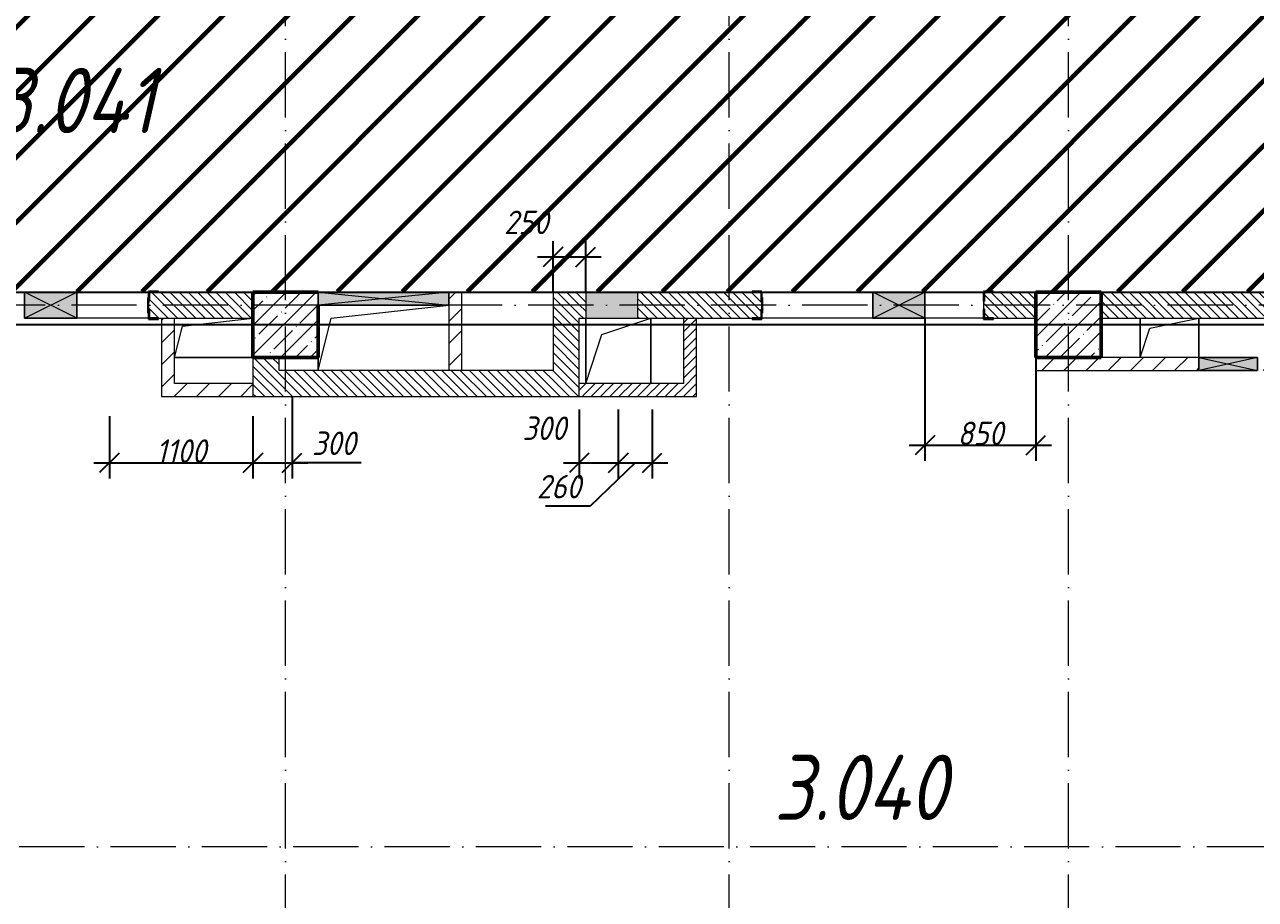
# Model space of a CAD drawing. Header units: millimetres. Extents: x -606178 to 312196, y -19338 to 632709.
# Drawn here: x -122665 to -113232, y 453223 to 459925 of the extents above; entities that cross this region are included whole.
import ezdxf

# ---------------------------------------------------------------- set-up
doc = ezdxf.new("R2010")
doc.units = ezdxf.units.MM
doc.linetypes.add('50_200_ШТРИХ_1Т_ш5_п1_п1_', pattern=[700, 500, -100, 0, -100])
for name, color, linetype, lineweight in [('6.4.1) Окр пт с инж. ПТ2.16', 3, 'Continuous', 60), ('A-____-____-DIMS', 7, 'Continuous', 9), ('A-DETL-GENF-OTLN', 7, 'Continuous', 9), ('A-FLOR-____-OTLN', 7, 'Continuous', 9), ('A-GENM-____-MCUT', 7, 'Continuous', 25), ('A-GENM-____-OTLN', 7, 'Continuous', 9), ('A-GENM-____-OTLN-1', 7, 'Continuous', 25), ('A-GLAZ-____-OTLN', 7, 'Continuous', 9), ('A-WALL-____-MCUT-3', 7, 'Continuous', 9), ('A-WALL-____-PATT-1', 7, 'Continuous', 9), ('A-WALL-FNSH-MCUT-1', 7, 'Continuous', 9), ('I-WALL-____-OTLN', 7, 'Continuous', 9), ('S-COLS-____-MCUT', 7, 'Continuous', 50), ('S-COLS-____-OTLN', 7, 'Continuous', 9), ('S-GRID-____-OTLN-1', 7, '50_200_ШТРИХ_1Т_ш5_п1_п1_', 9), ('Марки помещений', 7, 'Continuous', 9)]:
    doc.layers.add(name, color=color, linetype=linetype, lineweight=lineweight)
doc.styles.add('ISOCPEUR_I_10', font='isocpeui.ttf', dxfattribs={"width": 0.9, "height": 180})
doc.styles.add('ISOCPEUR_I_2', font='isocpeui.ttf', dxfattribs={"width": 0.85, "height": 2.3})
doc.dimstyles.new('ISO-1_8_0_9К_СРЕДНИЙ_Кладочные_3', dxfattribs={"dimscale": 304.8, "dimtxt": 179.276612, "dimasz": 0.492126, "dimexe": 0.393701, "dimexo": 0, "dimgap": 0, "dimtad": 1, "dimdec": 3, "dimrnd": 0.001, "dimdsep": 46, "dimtxsty": 'ISOCPEUR_I_10', "dimblk1": 'OBLIQUE', "dimblk2": 'OBLIQUE', "dimsah": 1, "dimcen": 0.09, "dimdle": 0.393701, "dimazin": 0, "dimtfac": 1, "dimtdec": 4, "dimtix": 1, "dimtmove": 0, "dimatfit": 3, "dimfxl": 1, "dimtvp": 1, "dimtolj": 1, "dimtzin": 0, "dimarcsym": 2})
doc.dimstyles.new('ISO-1_8_0_9К_СРЕДНИЙ_Кладочные_4', dxfattribs={"dimscale": 304.8, "dimtxt": 179.276612, "dimasz": 0.492126, "dimexe": 0.393701, "dimexo": 0, "dimgap": 0, "dimtad": 1, "dimdec": 3, "dimrnd": 0.001, "dimdsep": 46, "dimtxsty": 'ISOCPEUR_I_10', "dimblk1": 'OBLIQUE', "dimblk2": 'OBLIQUE', "dimsah": 1, "dimcen": 0.09, "dimdle": 0.393701, "dimazin": 0, "dimtfac": 1, "dimtdec": 4, "dimtix": 1, "dimtmove": 1, "dimatfit": 3, "dimfxl": 1, "dimtvp": 1, "dimtolj": 1, "dimtzin": 0, "dimarcsym": 2})
pattern_1 = [(135, (-140714.89, 451794.26), (-35.35534, -35.35534), [])]
pattern_2 = [(45, (-140714.89, 451794.26), (-35.35534, 35.35534), [])]
pattern_3 = [(45, (-140714.89, 451794.26), (-84.8528, 84.8528), [])]

# ---------------------------------------------------------------- blocks, each defined once
blk = doc.blocks.new('BSC_Колонна _Прямоугольная - 500х500-V77-АР1_План отверстий 3 этажа в осях 1-64_А-ГГ')
at = {"layer": 'S-COLS-____-OTLN'}
h = blk.add_hatch(dxfattribs=at)
h.set_pattern_fill('FP_114', color=256, style=0, pattern_type=2)
h.set_pattern_definition([(45, (-20050, -5831.04), (-114.0493, 114.0493), []), (45, (-19935.95, -5831.04), (-114.0493, 114.0493), [201.613, -40.323, 3.353, -36.97])])
h.paths.add_polyline_path([(-250, -250), (250, -250), (250, 250), (-250, 250), (-250, 150)], flags=0)
at = {"layer": 'S-COLS-____-MCUT'}
for p, q in [((250, 250), (-250, 250)), ((-250, 250), (-250, -250)), ((250, -250), (250, 150)), ((-250, -250), (250, -250))]:
    blk.add_line(p, q, dxfattribs=at)
blk = doc.blocks.new('BSC_Колонна _Прямоугольная - 500х500-V105-АР1_План отверстий 3 этажа в осях 1-64_А-ГГ')
at = {"layer": 'S-COLS-____-OTLN'}
h = blk.add_hatch(dxfattribs=at)
h.set_pattern_fill('FP_128', color=256, style=0, pattern_type=2)
h.set_pattern_definition([(45, (-26050, -5831.04), (-114.0493, 114.0493), []), (45, (-25935.95, -5831.04), (-114.0493, 114.0493), [201.613, -40.323, 3.353, -36.97])])
h.paths.add_polyline_path([(-250, -250), (250, -250), (250, 250), (-250, 250)], flags=0)
at = {"layer": 'S-COLS-____-MCUT'}
for p, q in [((250, 250), (-250, 250)), ((-250, 250), (-250, -250)), ((250, -250), (250, 250)), ((-250, -250), (250, -250))]:
    blk.add_line(p, q, dxfattribs=at)
blk = doc.blocks.new('Фахверк_СКБ_Уголок - 200_3960-28268576-АР1_План отверстий 3 этажа в осях 1-64_А-ГГ')
at = {"layer": 'A-GENM-____-MCUT'}
for p, q in [((200, 156), (125, 156)), ((125, 156), (125, 81)), ((131, 81), (131, 150)), ((131, 150), (200, 150)), ((200, 150), (200, 156)), ((125, 81), (131, 81)), ((131, 19), (125, 19)), ((125, 19), (125, -56)), ((131, -50), (131, 19)), ((125, -56), (200, -56)), ((200, -50), (131, -50)), ((200, -56), (200, -50))]:
    blk.add_line(p, q, dxfattribs=at)
blk = doc.blocks.new('154_Стойка_СКБ_Уголок - СМ-2480_200-28346303-АР1_План отверстий 3 этажа в осях 1-64_А-ГГ')
at = {"layer": 'A-GENM-____-MCUT'}
for p, q in [((125, 156), (125, 81)), ((200, 156), (125, 156)), ((131, 81), (131, 150)), ((131, 150), (200, 150)), ((200, 150), (200, 156)), ((125, 81), (131, 81)), ((131, 19), (125, 19)), ((125, 19), (125, -56)), ((131, -50), (131, 19)), ((125, -56), (200, -56)), ((200, -50), (131, -50)), ((200, -56), (200, -50))]:
    blk.add_line(p, q, dxfattribs=at)
blk = doc.blocks.new('Стойка_Влож_Полоса боковая - Полоса-28213942-АР1_План отверстий 3 этажа в осях 1-64_А-ГГ')
at = {"layer": 'A-GENM-____-OTLN'}
for p, q in [((-5, 60), (0, 60)), ((-5, -60), (-5, 60)), ((0, 31), (0, -31)), ((0, -60), (-5, -60))]:
    blk.add_line(p, q, dxfattribs=at)
blk = doc.blocks.new('AR_Отверстие Ниша - Лючок-32404482-АР1_План отверстий 3 этажа в осях 1-64_А-ГГ')
at = {"layer": 'A-GLAZ-____-OTLN'}
blk.add_hatch(color=256, dxfattribs=at).paths.add_polyline_path([(-200, 100), (-200, -100), (200, -100), (200, 100)], flags=0)
for p, q in [((200, 100), (-200, 100)), ((-200, 100), (-200, -100)), ((200, -100), (200, 100)), ((-200, -100), (200, -100))]:
    blk.add_line(p, q, dxfattribs=at)
blk = doc.blocks.new('AR_Отверстие прямоугольное _в плите_ - AR_Отверстие прямоугольное _в плите_-30459293-АР1_План отверстий 3 этажа в осях 1-64_А-ГГ')
at = {"layer": 'A-GENM-____-OTLN'}
for p, q in [((-250, 250), (-250, -250)), ((-125, 125), (250, 250)), ((250, -250), (250, 250)), ((-250, -250), (-125, 125))]:
    blk.add_line(p, q, dxfattribs=at)
blk = doc.blocks.new('AR_Отверстие прямоугольное _в плите_ - AR_Отверстие прямоугольное _в плите_-30552555-АР1_План отверстий 3 этажа в осях 1-64_А-ГГ')
at = {"layer": 'A-GENM-____-OTLN'}
for p, q in [((-240, 90), (300, 150)), ((-300, -150), (-240, 90)), ((-300, -150), (300, -150))]:
    blk.add_line(p, q, dxfattribs=at)
blk = doc.blocks.new('AR_Отверстие прямоугольное _в плите_ - AR_Отверстие прямоугольное _в плите_-30552670-АР1_План отверстий 3 этажа в осях 1-64_А-ГГ')
at = {"layer": 'A-GENM-____-OTLN'}
for p, q in [((-225, 150), (-225, -150)), ((-150, 75), (225, 150)), ((225, -150), (225, 150)), ((-225, -150), (-150, 75))]:
    blk.add_line(p, q, dxfattribs=at)
blk = doc.blocks.new('AR_Отверстие прямоугольное _в плите_ - AR_Отверстие прямоугольное _в плите_-30552705-АР1_План отверстий 3 этажа в осях 1-64_А-ГГ')
at = {"layer": 'A-GENM-____-OTLN'}
for p, q in [((-400, 150), (500, 250)), ((-500, -250), (-400, 150)), ((-500, -150), (-500, -250))]:
    blk.add_line(p, q, dxfattribs=at)
blk = doc.blocks.new('AR_Отверстие прямоугольное _в стене__БезПР - AR_Отверстие прямоугольное _в стене__БезПР-36429236-АР1_План отверстий 3 этажа в осях 1-64_А-ГГ')
at = {"layer": 'A-GLAZ-____-OTLN'}
blk.add_hatch(color=256, dxfattribs=at).paths.add_polyline_path([(500, -50), (500, 50), (-500, 50), (-500, -50), (395.9, -50)], flags=0)
at = {"layer": 'A-DETL-GENF-OTLN'}
for p, q in [((-500, -50), (-500, 50)), ((-500, 50), (500, 50)), ((500, 50), (-500, -50)), ((-500, 50), (500, -50)), ((500, 50), (-500, 50)), ((-500, 50), (-500, -50)), ((500, 50), (500, -50)), ((500, -50), (500, 50)), ((500, -50), (-500, -50)), ((-500, -50), (500, -50))]:
    blk.add_line(p, q, dxfattribs=at)
at = {"layer": 'A-GLAZ-____-OTLN'}
blk.add_line((500, 50), (-500, 50), dxfattribs=at)
blk = doc.blocks.new('AR_Отверстие прямоугольное _в стене_ - AR_Отверстие прямоугольное _в стене__ОВ-36982548-АР1_План отверстий 3 этажа в осях 1-64_А-ГГ')
at = {"layer": 'A-GLAZ-____-OTLN'}
blk.add_hatch(color=256, dxfattribs=at).paths.add_polyline_path([(225, -50), (225, 50), (-225, 50), (-225, -50)], flags=0)
at = {"layer": 'A-DETL-GENF-OTLN'}
for p, q in [((-225, -50), (-225, 50)), ((-225, 50), (225, 50)), ((225, 50), (-225, -50)), ((-225, 50), (225, -50)), ((225, 50), (-225, 50)), ((-225, 50), (-225, -50)), ((225, 50), (225, -50)), ((225, -50), (225, 50)), ((225, -50), (-225, -50)), ((-225, -50), (225, -50))]:
    blk.add_line(p, q, dxfattribs=at)
blk = doc.blocks.new('AR_Отверстие прямоугольное _в стене__БезПР - AR_Отверстие прямоугольное _в стене__БезПР-36428632-АР1_План отверстий 3 этажа в осях 1-64_А-ГГ')
at = {"layer": 'A-GLAZ-____-OTLN'}
blk.add_hatch(color=256, dxfattribs=at).paths.add_polyline_path([(-200, -100), (200, -100), (200, 100), (-200, 100)], flags=0)
at = {"layer": 'A-DETL-GENF-OTLN'}
for p, q in [((-200, -100), (-200, 100)), ((-200, 100), (200, 100)), ((200, 100), (-200, -100)), ((-200, 100), (200, -100)), ((200, 100), (-200, 100)), ((-200, 100), (-200, -100)), ((200, 100), (200, -100)), ((200, -100), (200, 100)), ((200, -100), (-200, -100)), ((-200, -100), (200, -100))]:
    blk.add_line(p, q, dxfattribs=at)
at = {"layer": 'A-GLAZ-____-OTLN'}
blk.add_line((200, 100), (-200, 100), dxfattribs=at)
blk = doc.blocks.new('AR_Отверстие прямоугольное _в стене__БезПР - AR_Отверстие прямоугольное _в стене__БезПР-36899427-АР1_План отверстий 3 этажа в осях 1-64_А-ГГ')
at = {"layer": 'A-GLAZ-____-OTLN'}
blk.add_hatch(color=256, dxfattribs=at).paths.add_polyline_path([(200, -100), (200, 100), (-200, 100), (-200, -100)], flags=0)
at = {"layer": 'A-DETL-GENF-OTLN'}
for p, q in [((-200, -100), (-200, 100)), ((-200, 100), (200, 100)), ((200, 100), (-200, -100)), ((-200, 100), (200, -100)), ((200, 100), (-200, 100)), ((-200, 100), (-200, -100)), ((200, 100), (200, -100)), ((200, -100), (200, 100)), ((200, -100), (-200, -100)), ((-200, -100), (200, -100))]:
    blk.add_line(p, q, dxfattribs=at)
at = {"layer": 'A-GLAZ-____-OTLN'}
blk.add_line((200, 100), (-200, 100), dxfattribs=at)
blk = doc.blocks.new('_Oblique')
at = {"color": 0, "linetype": 'ByBlock', "lineweight": -2}
blk.add_line((-0.5, -0.5), (0.5, 0.5), dxfattribs=at)
blk = doc.blocks.new('*D5021')
at = {"layer": 'A-____-____-DIMS', "color": 0, "lineweight": -2, "transparency": 16777216}
for p, q in [((-118614.9, 457875.3), (-118614.9, 458264.7)), ((-118364.9, 457878.3), (-118364.9, 458264.7)), ((-118734.9, 458144.7), (-118244.9, 458144.7))]:
    blk.add_line(p, q, dxfattribs=at)
at = {"layer": 'Defpoints', "color": 0, "transparency": 16777216}
for p in [(-118364.9, 458144.7), (-118614.9, 457875.3), (-118364.9, 457878.3)]:
    blk.add_point(p, dxfattribs=at)
at = {"layer": 'A-____-____-DIMS', "color": 0, "lineweight": -2, "transparency": 16777216, "xscale": 150, "yscale": 150, "zscale": 150, "rotation": 180}
blk.add_blockref('_Oblique', (-118614.9, 458144.7), dxfattribs=at)
at = {"layer": 'A-____-____-DIMS', "color": 0, "lineweight": -2, "transparency": 16777216, "xscale": 150, "yscale": 150, "zscale": 150}
blk.add_blockref('_Oblique', (-118364.9, 458144.7), dxfattribs=at)
at = {"layer": 'A-____-____-DIMS', "color": 0, "transparency": 16777216, "insert": (-118990.9, 458499.9), "char_height": 180, "width": 409.578, "attachment_point": 1, "line_spacing_factor": 1.149209, "style": 'ISOCPEUR_I_10'}
blk.add_mtext('\\A1;250', dxfattribs=at)
blk = doc.blocks.new('*D5158')
at = {"layer": 'A-____-____-DIMS', "color": 0, "lineweight": -2, "transparency": 16777216}
for p, q in [((-115764.9, 457675.3), (-115764.9, 456583.1)), ((-114914.9, 457375.3), (-114914.9, 456583.1)), ((-115884.9, 456703.1), (-114794.9, 456703.1))]:
    blk.add_line(p, q, dxfattribs=at)
at = {"layer": 'Defpoints', "color": 0, "transparency": 16777216}
for p in [(-115764.9, 457675.3), (-114914.9, 457375.3), (-114914.9, 456703.1)]:
    blk.add_point(p, dxfattribs=at)
at = {"layer": 'A-____-____-DIMS', "color": 0, "lineweight": -2, "transparency": 16777216, "xscale": 150, "yscale": 150, "zscale": 150, "rotation": 180}
blk.add_blockref('_Oblique', (-115764.9, 456703.1), dxfattribs=at)
at = {"layer": 'A-____-____-DIMS', "color": 0, "lineweight": -2, "transparency": 16777216, "xscale": 150, "yscale": 150, "zscale": 150}
blk.add_blockref('_Oblique', (-114914.9, 456703.1), dxfattribs=at)
at = {"layer": 'A-____-____-DIMS', "color": 0, "transparency": 16777216, "insert": (-115339.9, 456793.1), "char_height": 180, "width": 409.578, "attachment_point": 5, "style": 'ISOCPEUR_I_10'}
blk.add_mtext('\\A1;850', dxfattribs=at)
blk = doc.blocks.new('*D5159')
at = {"layer": 'A-____-____-DIMS', "color": 0, "lineweight": -2, "transparency": 16777216}
for p, q in [((-118414.9, 456975.3), (-118414.9, 456447.4)), ((-118114.9, 456975.3), (-118114.9, 456447.4)), ((-118534.9, 456567.4), (-117994.9, 456567.4))]:
    blk.add_line(p, q, dxfattribs=at)
at = {"layer": 'Defpoints', "color": 0, "transparency": 16777216}
for p in [(-118414.9, 456975.3), (-118114.9, 456975.3), (-118114.9, 456567.4)]:
    blk.add_point(p, dxfattribs=at)
at = {"layer": 'A-____-____-DIMS', "color": 0, "lineweight": -2, "transparency": 16777216, "xscale": 150, "yscale": 150, "zscale": 150, "rotation": 180}
blk.add_blockref('_Oblique', (-118414.9, 456567.4), dxfattribs=at)
at = {"layer": 'A-____-____-DIMS', "color": 0, "lineweight": -2, "transparency": 16777216, "xscale": 150, "yscale": 150, "zscale": 150}
blk.add_blockref('_Oblique', (-118114.9, 456567.4), dxfattribs=at)
at = {"layer": 'A-____-____-DIMS', "color": 0, "transparency": 16777216, "insert": (-118850.3, 456922.6), "char_height": 180, "width": 409.578, "attachment_point": 1, "line_spacing_factor": 1.149209, "style": 'ISOCPEUR_I_10'}
blk.add_mtext('\\A1;300', dxfattribs=at)
blk = doc.blocks.new('*D5160')
at = {"layer": 'A-____-____-DIMS', "color": 0, "lineweight": -2, "transparency": 16777216}
for p, q in [((-118114.9, 456975.3), (-118114.9, 456447.4)), ((-117854.9, 456975.3), (-117854.9, 456447.4)), ((-117984.9, 456567.4), (-118329.8, 456235.1)), ((-118234.9, 456567.4), (-117734.9, 456567.4)), ((-118329.8, 456235.1), (-118673.9, 456235.1))]:
    blk.add_line(p, q, dxfattribs=at)
at = {"layer": 'Defpoints', "color": 0, "transparency": 16777216}
for p in [(-118114.9, 456975.3), (-117854.9, 456975.3), (-117854.9, 456567.4)]:
    blk.add_point(p, dxfattribs=at)
at = {"layer": 'A-____-____-DIMS', "color": 0, "lineweight": -2, "transparency": 16777216, "xscale": 150, "yscale": 150, "zscale": 150, "rotation": 180}
blk.add_blockref('_Oblique', (-118114.9, 456567.4), dxfattribs=at)
at = {"layer": 'A-____-____-DIMS', "color": 0, "lineweight": -2, "transparency": 16777216, "xscale": 150, "yscale": 150, "zscale": 150}
blk.add_blockref('_Oblique', (-117854.9, 456567.4), dxfattribs=at)
at = {"layer": 'A-____-____-DIMS', "color": 0, "transparency": 16777216, "insert": (-118739.3, 456475.1), "char_height": 180, "width": 409.578, "attachment_point": 1, "line_spacing_factor": 1.149209, "style": 'ISOCPEUR_I_10'}
blk.add_mtext('\\A1;260', dxfattribs=at)
blk = doc.blocks.new('*D5161')
at = {"layer": 'A-____-____-DIMS', "color": 0, "lineweight": -2, "transparency": 16777216}
for p, q in [((-122014.9, 456925.3), (-122014.9, 456447.4)), ((-120914.9, 456925.3), (-120914.9, 456447.4)), ((-122134.9, 456567.4), (-120794.9, 456567.4))]:
    blk.add_line(p, q, dxfattribs=at)
at = {"layer": 'Defpoints', "color": 0, "transparency": 16777216}
for p in [(-122014.9, 456925.3), (-120914.9, 456925.3), (-120914.9, 456567.4)]:
    blk.add_point(p, dxfattribs=at)
at = {"layer": 'A-____-____-DIMS', "color": 0, "lineweight": -2, "transparency": 16777216, "xscale": 150, "yscale": 150, "zscale": 150, "rotation": 180}
blk.add_blockref('_Oblique', (-122014.9, 456567.4), dxfattribs=at)
at = {"layer": 'A-____-____-DIMS', "color": 0, "lineweight": -2, "transparency": 16777216, "xscale": 150, "yscale": 150, "zscale": 150}
blk.add_blockref('_Oblique', (-120914.9, 456567.4), dxfattribs=at)
at = {"layer": 'A-____-____-DIMS', "color": 0, "transparency": 16777216, "insert": (-121464.9, 456657.4), "char_height": 180, "width": 463.361, "attachment_point": 5, "style": 'ISOCPEUR_I_10'}
blk.add_mtext('\\A1;1100', dxfattribs=at)
blk = doc.blocks.new('*D5162')
at = {"layer": 'A-____-____-DIMS', "color": 0, "lineweight": -2, "transparency": 16777216}
for p, q in [((-120614.9, 457075.3), (-120614.9, 456447.4)), ((-120914.9, 456925.3), (-120914.9, 456447.4)), ((-121034.9, 456567.4), (-120494.9, 456567.4)), ((-120085.3, 456567.4), (-120614.9, 456567.4))]:
    blk.add_line(p, q, dxfattribs=at)
at = {"layer": 'Defpoints', "color": 0, "transparency": 16777216}
for p in [(-120614.9, 457075.3), (-120914.9, 456925.3), (-120614.9, 456567.4)]:
    blk.add_point(p, dxfattribs=at)
at = {"layer": 'A-____-____-DIMS', "color": 0, "lineweight": -2, "transparency": 16777216, "xscale": 150, "yscale": 150, "zscale": 150, "rotation": 180}
blk.add_blockref('_Oblique', (-120914.9, 456567.4), dxfattribs=at)
at = {"layer": 'A-____-____-DIMS', "color": 0, "lineweight": -2, "transparency": 16777216, "xscale": 150, "yscale": 150, "zscale": 150}
blk.add_blockref('_Oblique', (-120614.9, 456567.4), dxfattribs=at)
at = {"layer": 'A-____-____-DIMS', "color": 0, "transparency": 16777216, "insert": (-120462.2, 456807.4), "char_height": 180, "width": 409.578, "attachment_point": 1, "line_spacing_factor": 1.149209, "style": 'ISOCPEUR_I_10'}
blk.add_mtext('\\A1;300', dxfattribs=at)

msp = doc.modelspace()

# ---------------------------------------------------------------- hatches: boundary and pattern name
at = {"layer": '6.4.1) Окр пт с инж. ПТ2.16'}
h = msp.add_hatch(dxfattribs=at)
h.set_pattern_fill('ANSI31', color=256, scale=111)
h.paths.add_polyline_path([(-102414.891, 460775.3011), (-102914.891, 460775.3011), (-102914.891, 461025.3011), (-104714.891, 461025.3011), (-104714.891, 461019.3011), (-104789.891, 461019.3011), (-105214.891, 461023.3811), (-105214.891, 460925.3011), (-105414.891, 460925.3011), (-105414.891, 460775.3011), (-105914.891, 460775.3011), (-105914.891, 461025.3011), (-107714.891, 461025.3011), (-107714.891, 461019.3011), (-107789.891, 461019.3011), (-108839.891, 461025.3011), (-108839.891, 461019.3011), (-108914.891, 461019.3011), (-110714.891, 461025.3011), (-110714.891, 461019.3011), (-110789.891, 461019.3011), (-111414.891, 461025.3011), (-111414.891, 460775.3011), (-111914.891, 460775.3011), (-111914.891, 461025.3011), (-113714.891, 461025.3011), (-113714.891, 461019.3011), (-113789.891, 461019.3011), (-114214.891, 461023.3811), (-114214.891, 460925.3011), (-114414.891, 460925.3011), (-114414.891, 460775.3011), (-114914.891, 460775.3011), (-114914.891, 461025.3011), (-121964.891, 461025.3011), (-123114.891, 461025.3011), (-123114.891, 461275.3011), (-125679.3407, 461275.3011, -0.683488624), (-125772.5126, 461275.3011), (-131114.891, 461275.3011), (-131114.891, 461025.3011), (-135114.891, 461025.3011), (-142664.891, 461025.3011), (-142664.891, 460775.3011), (-142914.891, 460775.3011), (-142914.891, 460450.3011), (-142908.891, 460450.3011), (-142908.891, 460375.3011), (-142914.891, 458575.3011), (-142908.891, 458575.3011), (-142908.891, 458500.3011), (-142911.691, 458325.3011), (-142814.891, 458325.3011), (-142814.891, 458125.3011), (-142664.891, 458125.3011), (-142664.891, 457875.3011), (-134889.891, 457875.3011), (-134889.891, 457881.3011), (-134814.891, 457881.3011), (-133664.891, 457881.2181), (-133664.891, 457881.3011), (-133589.891, 457881.3011), (-132139.891, 457881.1949), (-132139.891, 457881.3011), (-132064.891, 457881.3011), (-130914.891, 457881.2153), (-130914.891, 457881.3011), (-130839.891, 457881.3011), (-129789.891, 457881.2215), (-129789.891, 457881.3011), (-129714.891, 457881.3011), (-128714.891, 457881.2242), (-128714.891, 457881.3011), (-128639.891, 457881.3011), (-128039.891, 457881.2543), (-128039.891, 457881.3011), (-127964.891, 457881.3011), (-126814.891, 457881.2106), (-126814.891, 457881.3011), (-126739.891, 457881.3011), (-121714.891, 457880.8993), (-121714.891, 457881.3011), (-121639.891, 457881.3011), (-117089.891, 457880.9107), (-117089.891, 457881.3011), (-117014.891, 457881.3011), (-115314.891, 457881.1449), (-115314.891, 457881.3011), (-115239.891, 457881.3011), (-111389.891, 457880.9375), (-111389.891, 457881.3011), (-111236.891, 457881.3011), (-111224.891, 457875.3011), (-110824.891, 457875.3011), (-110614.891, 457875.3011), (-110614.891, 457881.3011), (-110539.891, 457881.3011), (-110389.891, 457881.2858), (-110389.891, 457881.3011), (-110314.891, 457881.3011), (-109614.891, 457881.2295), (-109614.891, 457881.3011), (-109539.891, 457881.3011), (-107739.891, 457881.1144), (-107739.891, 457881.3011), (-107664.891, 457881.3011), (-106514.891, 457881.1778), (-106514.891, 457881.3011), (-106439.891, 457881.3011), (-102414.891, 457880.8598)])
h.paths.add_polyline_path([(-68864.891, 460775.3011), (-69364.891, 460775.3011), (-69364.891, 461025.3011), (-71864.891, 461025.3011), (-71864.891, 460775.3011), (-72364.891, 460775.3011), (-72364.891, 460925.3011), (-72564.891, 460925.3011), (-72539.891, 461000.3011), (-72364.891, 461025.3011), (-72364.891, 461275.3011), (-72708.891, 461275.3011), (-72708.891, 461206.3011), (-72714.891, 461094.3011), (-72714.891, 461275.3011), (-77864.891, 461275.3011), (-77864.891, 460996.7297), (-77664.891, 461025.3011), (-77664.891, 460925.3011), (-77864.891, 460925.3011), (-77864.891, 460775.3011), (-78364.891, 460775.3011), (-78364.891, 460925.3011), (-78564.891, 460925.3011), (-78564.891, 461025.3011), (-80514.891, 461025.3011), (-80514.891, 461019.3011), (-80589.891, 461019.3011), (-80864.891, 461025.3011), (-80864.891, 460775.3011), (-81364.891, 460775.3011), (-81364.891, 461025.3011), (-81639.891, 461025.3011), (-81639.891, 461019.3011), (-81714.891, 461019.3011), (-81714.891, 461025.3011), (-83514.891, 461025.3011), (-83514.891, 461019.3011), (-83589.891, 461019.3011), (-84639.891, 461025.3011), (-84639.891, 461019.3011), (-84714.891, 461019.3011), (-86514.891, 461025.3011), (-86514.891, 461019.3011), (-86664.891, 461019.3011), (-86664.891, 460925.3011), (-86864.891, 460925.3011), (-86864.891, 460775.3011), (-87364.891, 460775.3011), (-87364.891, 460925.3011), (-87564.891, 460925.3011), (-87539.891, 461000.3011), (-87364.891, 461025.3011), (-87364.891, 461275.3011), (-87708.891, 461275.3011), (-87708.891, 461206.3011), (-87714.891, 461094.3011), (-87714.891, 461275.3011), (-89514.891, 461275.3011), (-89514.891, 461206.3011), (-89514.891, 461094.3011), (-89514.891, 461019.3011), (-89589.891, 461019.3011), (-89864.891, 461025.3011), (-89864.891, 460775.3011), (-90364.891, 460775.3011), (-90364.891, 460925.3011), (-90564.891, 460925.3011), (-90539.891, 461000.3011), (-90364.891, 461025.3011), (-90364.891, 461275.3011), (-90708.891, 461275.3011), (-90708.891, 461206.3011), (-90714.891, 461094.3011), (-90714.891, 461275.3011), (-92514.891, 461275.3011), (-92514.891, 461206.3011), (-92514.891, 461094.3011), (-92514.891, 461019.3011), (-92589.891, 461019.3011), (-93639.891, 461025.3011), (-93639.891, 461019.3011), (-93714.891, 461019.3011), (-93714.891, 461025.3011), (-95514.891, 461025.3011), (-95514.891, 461019.3011), (-95664.891, 461019.3011), (-95664.891, 460925.3011), (-95864.891, 460925.3011), (-95864.891, 460775.3011), (-96364.891, 460775.3011), (-96364.891, 460925.3011), (-96564.891, 460925.3011), (-96539.891, 461000.3011), (-96364.891, 461025.3011), (-96364.891, 461275.3011), (-96708.891, 461275.3011), (-96708.891, 461206.3011), (-96714.891, 461094.3011), (-96714.891, 461275.3011), (-98514.891, 461275.3011), (-98514.891, 461206.3011), (-98514.891, 461094.3011), (-98514.891, 461019.3011), (-98589.891, 461019.3011), (-98864.891, 461025.3011), (-98864.891, 460775.3011), (-99364.891, 460775.3011), (-99364.891, 460925.3011), (-99564.891, 460925.3011), (-99539.891, 461000.3011), (-99364.891, 461025.3011), (-99364.891, 461275.3011), (-99708.891, 461275.3011), (-99708.891, 461206.3011), (-99714.891, 461094.3011), (-99714.891, 461275.3011), (-101514.891, 461275.3011), (-101514.891, 461206.3011), (-101514.891, 461094.3011), (-101514.891, 461019.3011), (-101589.891, 461019.3011), (-101864.891, 461025.3011), (-101864.891, 460775.3011), (-102364.891, 460775.3011), (-102364.891, 457875.3011), (-98339.891, 457875.3011), (-98339.891, 457881.3011), (-98264.891, 457881.3011), (-96564.891, 457881.082), (-96564.891, 457881.3011), (-96489.891, 457881.3011), (-95164.891, 457881.1236), (-95164.891, 457881.3011), (-95089.891, 457881.3011), (-94989.891, 457881.2873), (-94989.891, 457881.3011), (-94914.891, 457881.3011), (-93114.891, 457881.0511), (-93114.891, 457881.3011), (-93039.891, 457881.3011), (-86539.891, 457880.3574), (-86539.891, 457881.3011), (-86464.891, 457881.3011), (-84764.891, 457881.0076), (-84764.891, 457881.3011), (-84689.891, 457881.3011), (-84039.891, 457881.1829), (-84039.891, 457881.3011), (-83964.891, 457881.3011), (-83064.891, 457881.1337), (-83064.891, 457881.3011), (-82989.891, 457881.3011), (-77539.891, 457880.2556), (-77539.891, 457881.3011), (-77464.891, 457881.3011), (-75764.891, 457880.905), (-75764.891, 457881.3011), (-75689.891, 457881.3011), (-71739.891, 457880.3126), (-71739.891, 457881.3011), (-71664.891, 457881.3011), (-70764.891, 457881.0305), (-70764.891, 457881.3011), (-70689.891, 457881.3011), (-68864.891, 457880.7241)])
h.paths.add_polyline_path([(-99708.891, 461025.3011), (-99639.891, 461025.3011), (-99639.891, 461019.3011), (-99708.891, 461019.3011)], flags=16)
h.paths.add_polyline_path([(-96708.891, 461025.3011), (-96639.891, 461025.3011), (-96639.891, 461019.3011), (-96708.891, 461019.3011)], flags=16)
h.paths.add_polyline_path([(-90708.891, 461025.3011), (-90639.891, 461025.3011), (-90639.891, 461019.3011), (-90708.891, 461019.3011)], flags=16)
h.paths.add_polyline_path([(-87708.891, 461025.3011), (-87639.891, 461025.3011), (-87639.891, 461019.3011), (-87708.891, 461019.3011)], flags=16)
h.paths.add_polyline_path([(-72708.891, 461025.3011), (-72639.891, 461025.3011), (-72639.891, 461019.3011), (-72708.891, 461019.3011)], flags=16)
h.paths.add_polyline_path([(-51664.891, 460775.3011), (-53919.891, 460775.3011), (-53919.891, 460769.3011), (-53994.891, 460769.3011), (-53994.891, 460775.3011), (-55144.891, 460775.3011), (-55144.891, 460769.3011), (-55219.891, 460769.3011), (-60489.891, 460775.3011), (-60489.891, 460769.3011), (-60564.891, 460769.3011), (-61714.891, 460775.3011), (-61714.891, 460769.3011), (-61789.891, 460769.3011), (-62714.891, 460775.3011), (-63214.891, 460775.3011), (-64289.891, 460775.3011), (-64289.891, 460769.3011), (-64364.891, 460769.3011), (-64364.891, 460775.3011), (-65514.891, 460775.3011), (-65514.891, 460769.3011), (-65589.891, 460769.3011), (-65714.891, 460775.3011), (-66214.891, 460775.3011), (-66214.891, 461025.3011), (-68314.891, 461025.3011), (-68314.891, 460775.3011), (-68814.891, 460775.3011), (-68814.891, 457875.3011), (-68314.891, 457875.3011), (-67989.891, 457875.3011), (-67989.891, 457881.3011), (-67914.891, 457881.3011), (-66214.891, 457880.6715), (-66214.891, 457881.3011), (-66139.891, 457881.3011), (-62489.891, 457879.7829), (-62489.891, 457881.3011), (-62414.891, 457881.3011), (-61714.891, 457880.9086), (-61714.891, 457881.3011), (-61639.891, 457881.3011), (-61489.891, 457881.2104), (-61489.891, 457881.3011), (-61414.891, 457881.3011), (-60714.891, 457880.8681), (-60714.891, 457881.3011), (-60639.891, 457881.3011), (-60489.891, 457881.2003), (-60489.891, 457881.3011), (-60414.891, 457881.3011), (-51714.891, 457875.3011), (-51664.891, 457875.3011), (-51664.891, 458575.3011)])
at = {"layer": 'A-WALL-____-PATT-1'}
h = msp.add_hatch(dxfattribs=at)
h.set_pattern_fill('FP_6', color=256, style=0, pattern_type=2)
h.set_pattern_definition(pattern_1)
h.paths.add_polyline_path([(-120914.891, 457675.3011), (-120914.891, 457875.3011), (-121708.891, 457875.3011), (-121708.891, 457806.3011), (-121714.891, 457806.3011), (-121714.891, 457744.3011), (-121708.891, 457744.3011), (-121708.891, 457675.3011), (-121286.4607, 457675.3011)], flags=0)
h = msp.add_hatch(dxfattribs=at)
h.set_pattern_fill('FP_4', color=256, style=0, pattern_type=2)
h.set_pattern_definition(pattern_3)
h.paths.add_polyline_path([(-119414.891, 457775.3011), (-119314.891, 457775.3011), (-119314.891, 457875.3011), (-119414.891, 457875.3011)], flags=0)
h = msp.add_hatch(dxfattribs=at)
h.set_pattern_fill('FP_6', color=256, style=0, pattern_type=2)
h.set_pattern_definition(pattern_1)
h.paths.add_polyline_path([(-118414.891, 457075.3011), (-118414.891, 457875.3011), (-118614.891, 457875.3011), (-118614.891, 457075.3011)], flags=0)
h = msp.add_hatch(dxfattribs=at)
h.set_pattern_fill('FP_6', color=256, style=0, pattern_type=2)
h.set_pattern_definition(pattern_1)
h.paths.add_polyline_path([(-115308.891, 457675.3011), (-114914.891, 457675.3011), (-114914.891, 457875.3011), (-115308.891, 457875.3011), (-115308.891, 457806.3011), (-115314.891, 457806.3011), (-115314.891, 457744.3011), (-115308.891, 457744.3011), (-115308.891, 457678.3011)], flags=0)
h.paths.add_polyline_path([(-117964.891, 457675.3011), (-117020.891, 457675.3011), (-117020.891, 457744.3011), (-117014.891, 457744.3011), (-117014.891, 457806.3011), (-117020.891, 457806.3011), (-117020.891, 457875.3011), (-117964.891, 457875.3011), (-117964.891, 457739.5868)], flags=0)
h.paths.add_polyline_path([(-118414.891, 457675.3011), (-118364.891, 457675.3011), (-118364.891, 457875.3011), (-118414.891, 457875.3011)], flags=0)
h = msp.add_hatch(dxfattribs=at)
h.set_pattern_fill('FP_6', color=256, style=0, pattern_type=2)
h.set_pattern_definition(pattern_1)
h.paths.add_polyline_path([(-111914.891, 457675.3011), (-111914.891, 457875.3011), (-114414.891, 457875.3011), (-114414.891, 457675.3011), (-112449.1393, 457675.3011)], flags=0)
h = msp.add_hatch(dxfattribs=at)
h.set_pattern_fill('FP_4', color=256, style=0, pattern_type=2)
h.set_pattern_definition(pattern_3)
h.paths.add_polyline_path([(-119314.891, 457275.3011), (-119314.891, 457775.3011), (-119414.891, 457775.3011), (-119414.891, 457275.3011)], flags=0)
h = msp.add_hatch(dxfattribs=at)
h.set_pattern_fill('FP_4', color=256, style=0, pattern_type=2)
h.set_pattern_definition(pattern_3)
h.paths.add_polyline_path([(-121514.891, 457175.3011), (-121514.891, 457675.3011), (-121614.891, 457675.3011), (-121614.891, 457175.3011)], flags=0)
h = msp.add_hatch(dxfattribs=at)
h.set_pattern_fill('FP_5', color=256, style=0, pattern_type=2)
h.set_pattern_definition(pattern_2)
h.paths.add_polyline_path([(-117514.891, 457075.3011), (-117514.891, 457675.3011), (-117614.891, 457675.3011), (-117614.891, 457075.3011)], flags=0)
h = msp.add_hatch(dxfattribs=at)
h.set_pattern_fill('FP_6', color=256, style=0, pattern_type=2)
h.set_pattern_definition(pattern_1)
h.paths.add_polyline_path([(-120714.891, 457275.3011), (-120714.891, 457375.3011), (-120914.891, 457375.3011), (-120914.891, 457275.3011)], flags=0)
h = msp.add_hatch(dxfattribs=at)
h.set_pattern_fill('FP_4', color=256, style=0, pattern_type=2)
h.set_pattern_definition(pattern_3)
h.paths.add_polyline_path([(-114414.891, 457275.3011), (-113664.891, 457275.3011), (-113664.891, 457375.3011), (-114914.891, 457375.3011), (-114914.891, 457275.3011)], flags=0)
h.paths.add_polyline_path([(-113214.891, 457275.3011), (-112114.891, 457275.3011), (-112114.891, 457375.3011), (-113214.891, 457375.3011)], flags=0)
h = msp.add_hatch(dxfattribs=at)
h.set_pattern_fill('FP_6', color=256, style=0, pattern_type=2)
h.set_pattern_definition(pattern_1)
h.paths.add_polyline_path([(-118614.891, 457075.3011), (-118614.891, 457275.3011), (-120914.891, 457275.3011), (-120914.891, 457075.3011), (-119518.9964, 457075.3011)], flags=0)
h = msp.add_hatch(dxfattribs=at)
h.set_pattern_fill('FP_4', color=256, style=0, pattern_type=2)
h.set_pattern_definition(pattern_3)
h.paths.add_polyline_path([(-120914.891, 457075.3011), (-120914.891, 457175.3011), (-121614.891, 457175.3011), (-121614.891, 457075.3011), (-121286.4607, 457075.3011)], flags=0)
h = msp.add_hatch(dxfattribs=at)
h.set_pattern_fill('FP_5', color=256, style=0, pattern_type=2)
h.set_pattern_definition(pattern_2)
h.paths.add_polyline_path([(-117614.891, 457075.3011), (-117614.891, 457175.3011), (-118414.891, 457175.3011), (-118414.891, 457075.3011), (-117751.5321, 457075.3011)], flags=0)

# ---------------------------------------------------------------- linework, layer by layer
msp.add_lwpolyline([(-51714.891, 457625.3011), (-142664.891, 457625.3011), (-142664.891, 457875.3011), (-51714.891, 457875.3011)], close=True)
at = {"layer": 'A-FLOR-____-OTLN'}
for p, q in [((-118364.891, 457175.3011), (-118364.891, 457675.3011)), ((-117864.891, 457675.3011), (-117864.891, 457175.3011)), ((-114114.891, 457375.3011), (-114114.891, 457675.3011)), ((-113664.891, 457675.3011), (-113664.891, 457375.3011)), ((-120914.891, 457375.3011), (-121514.891, 457375.3011)), ((-120414.891, 457275.3011), (-120414.891, 457375.3011))]:
    msp.add_line(p, q, dxfattribs=at)
at = {"layer": 'A-WALL-____-MCUT-3'}
for p, q in [((-120914.891, 457875.3011), (-121639.891, 457875.3011)), ((-118364.891, 457875.3011), (-118614.891, 457875.3011)), ((-118614.891, 457875.3011), (-118614.891, 457275.3011)), ((-117089.891, 457875.3011), (-117964.891, 457875.3011)), ((-114914.891, 457875.3011), (-115239.891, 457875.3011)), ((-111914.891, 457875.3011), (-114414.891, 457875.3011)), ((-115314.891, 457806.3011), (-115314.891, 457744.3011)), ((-121639.891, 457675.3011), (-120914.891, 457675.3011)), ((-118414.891, 457075.3011), (-118414.891, 457675.3011)), ((-118414.891, 457675.3011), (-118364.891, 457675.3011)), ((-117964.891, 457675.3011), (-117089.891, 457675.3011)), ((-115239.891, 457675.3011), (-114914.891, 457675.3011)), ((-114414.891, 457675.3011), (-111914.891, 457675.3011)), ((-120914.891, 457375.3011), (-120914.891, 457275.3011)), ((-120714.891, 457275.3011), (-120714.891, 457375.3011)), ((-120914.891, 457275.3011), (-120914.891, 457075.3011)), ((-118614.891, 457275.3011), (-120714.891, 457275.3011)), ((-120914.891, 457075.3011), (-118414.891, 457075.3011))]:
    msp.add_line(p, q, dxfattribs=at)
at = {"layer": 'A-WALL-FNSH-MCUT-1'}
for p, q in [((-119314.891, 457875.3011), (-119414.891, 457875.3011)), ((-119314.891, 457275.3011), (-119314.891, 457875.3011)), ((-119414.891, 457775.3011), (-119414.891, 457275.3011)), ((-121614.891, 457675.3011), (-121614.891, 457075.3011)), ((-121514.891, 457175.3011), (-121514.891, 457675.3011)), ((-117614.891, 457675.3011), (-117614.891, 457175.3011)), ((-117514.891, 457075.3011), (-117514.891, 457675.3011)), ((-114914.891, 457375.3011), (-114914.891, 457275.3011)), ((-113664.891, 457375.3011), (-114414.891, 457375.3011)), ((-114914.891, 457275.3011), (-113664.891, 457275.3011)), ((-120914.891, 457175.3011), (-121514.891, 457175.3011)), ((-117614.891, 457175.3011), (-118414.891, 457175.3011)), ((-121614.891, 457075.3011), (-120914.891, 457075.3011)), ((-118414.891, 457075.3011), (-117514.891, 457075.3011))]:
    msp.add_line(p, q, dxfattribs=at)
at = {"layer": 'I-WALL-____-OTLN'}
for p, q in [((-122264.891, 457875.3011), (-121714.891, 457875.3011)), ((-117014.891, 457875.3011), (-116164.891, 457875.3011)), ((-115764.891, 457875.3011), (-115314.891, 457875.3011)), ((-121714.891, 457675.3011), (-122264.891, 457675.3011)), ((-116164.891, 457675.3011), (-117014.891, 457675.3011)), ((-115314.891, 457675.3011), (-115764.891, 457675.3011))]:
    msp.add_line(p, q, dxfattribs=at)
at = {"layer": 'S-GRID-____-OTLN-1'}
for p, q in [((-120664.891, 447311.6528), (-120664.891, 501675.2188)), ((-117264.891, 447311.6528), (-117264.891, 501675.2188)), ((-114664.891, 447311.6528), (-114664.891, 461944.7985)), ((-50396.1037, 457775.3011), (-145383.6612, 457775.3011)), ((-36793.8313, 453625.3011), (-145383.6612, 453625.3011))]:
    msp.add_line(p, q, dxfattribs=at)

# ---------------------------------------------------------------- block references
at = {"layer": 'A-GENM-____-OTLN'}
for name, p in [('Стойка_Влож_Полоса боковая - Полоса-28213942-АР1_План отверстий 3 этажа в осях 1-64_А-ГГ', (-121714.891, 457775.3011)), ('AR_Отверстие прямоугольное _в плите_ - AR_Отверстие прямоугольное _в плите_-30552705-АР1_План отверстий 3 этажа в осях 1-64_А-ГГ', (-119914.891, 457525.3011)), ('AR_Отверстие прямоугольное _в плите_ - AR_Отверстие прямоугольное _в плите_-30552555-АР1_План отверстий 3 этажа в осях 1-64_А-ГГ', (-121214.891, 457525.3011)), ('AR_Отверстие прямоугольное _в плите_ - AR_Отверстие прямоугольное _в плите_-30459293-АР1_План отверстий 3 этажа в осях 1-64_А-ГГ', (-118114.891, 457425.3011)), ('AR_Отверстие прямоугольное _в плите_ - AR_Отверстие прямоугольное _в плите_-30552670-АР1_План отверстий 3 этажа в осях 1-64_А-ГГ', (-113889.891, 457525.3011))]:
    msp.add_blockref(name, p, dxfattribs=at)
at = {"layer": 'A-GENM-____-OTLN', "rotation": 180}
msp.add_blockref('Стойка_Влож_Полоса боковая - Полоса-28213942-АР1_План отверстий 3 этажа в осях 1-64_А-ГГ', (-117014.891, 457775.3011), dxfattribs=at)
at = {"layer": 'A-GENM-____-OTLN-1'}
for name, p in [('154_Стойка_СКБ_Уголок - СМ-2480_200-28346303-АР1_План отверстий 3 этажа в осях 1-64_А-ГГ', (-121839.891, 457725.3011)), ('Фахверк_СКБ_Уголок - 200_3960-28268576-АР1_План отверстий 3 этажа в осях 1-64_А-ГГ', (-115439.891, 457725.3011))]:
    msp.add_blockref(name, p, dxfattribs=at)
at = {"layer": 'A-GENM-____-OTLN-1', "rotation": 180}
msp.add_blockref('154_Стойка_СКБ_Уголок - СМ-2480_200-28346303-АР1_План отверстий 3 этажа в осях 1-64_А-ГГ', (-116889.891, 457825.3011), dxfattribs=at)
at = {"layer": 'A-GLAZ-____-OTLN', "rotation": 180}
for name, p in [('AR_Отверстие прямоугольное _в стене__БезПР - AR_Отверстие прямоугольное _в стене__БезПР-36899427-АР1_План отверстий 3 этажа в осях 1-64_А-ГГ', (-122464.891, 457775.3011)), ('AR_Отверстие Ниша - Лючок-32404482-АР1_План отверстий 3 этажа в осях 1-64_А-ГГ', (-118164.891, 457775.3011)), ('AR_Отверстие прямоугольное _в стене__БезПР - AR_Отверстие прямоугольное _в стене__БезПР-36428632-АР1_План отверстий 3 этажа в осях 1-64_А-ГГ', (-115964.891, 457775.3011))]:
    msp.add_blockref(name, p, dxfattribs=at)
at = {"layer": 'A-GLAZ-____-OTLN'}
for name, p in [('AR_Отверстие прямоугольное _в стене__БезПР - AR_Отверстие прямоугольное _в стене__БезПР-36429236-АР1_План отверстий 3 этажа в осях 1-64_А-ГГ', (-119914.891, 457825.3011)), ('AR_Отверстие прямоугольное _в стене_ - AR_Отверстие прямоугольное _в стене__ОВ-36982548-АР1_План отверстий 3 этажа в осях 1-64_А-ГГ', (-113439.891, 457325.3011))]:
    msp.add_blockref(name, p, dxfattribs=at)
at = {"layer": 'S-COLS-____-OTLN'}
for name, p in [('BSC_Колонна _Прямоугольная - 500х500-V77-АР1_План отверстий 3 этажа в осях 1-64_А-ГГ', (-120664.891, 457625.3011)), ('BSC_Колонна _Прямоугольная - 500х500-V105-АР1_План отверстий 3 этажа в осях 1-64_А-ГГ', (-114664.891, 457625.3011))]:
    msp.add_blockref(name, p, dxfattribs=at)

# ---------------------------------------------------------------- texts
at = {"layer": 'Марки помещений', "char_height": 500, "attachment_point": 1, "style": 'ISOCPEUR_I_2'}
for s, insert, width in [('3.041', (-122912.8557, 459593.3655), 769.62), ('3.040', (-116922.3283, 454330.827), 817.72125)]:
    msp.add_mtext(s, dxfattribs=dict(at, insert=insert, width=width))

# ---------------------------------------------------------------- dimensions: what is measured, and where the dimension line sits
at = {"layer": 'A-____-____-DIMS'}
for base, p1, p2, override, picture, middle in [((-118364.891, 458144.7359), (-118614.891, 457875.3011), (-118364.891, 457878.3491), {"dimpost": '<>', "dimfxl": 250.01858}, '*D5021', (-118786.1215, 458259.898)), ((-120614.891, 456567.4357), (-120914.891, 456925.3011), (-120614.891, 457075.3011), {"dimpost": '<>', "dimfxl": 335.410197}, '*D5162', (-120257.4022, 456682.5977)), ((-118114.891, 456567.4357), (-118414.891, 456975.3011), (-118114.891, 456975.3011), {"dimpost": '<>', "dimfxl": 300}, '*D5159', (-118645.5093, 456682.5977)), ((-117854.891, 456567.4357), (-118114.891, 456975.3011), (-117854.891, 456975.3011), {"dimpost": '<>', "dimfxl": 260}, '*D5160', (-118329.7543, 456235.07))]:
    dim = msp.add_linear_dim(base=base, p1=p1, p2=p2, dimstyle='ISO-1_8_0_9К_СРЕДНИЙ_Кладочные_4', override=override, dxfattribs=at)
    dim.commit()
    dim.dimension.update_dxf_attribs({"geometry": picture, "text_midpoint": middle, "dimtype": 160})
for base, p1, p2, override, picture, middle in [((-114914.891, 456703.0996), (-115764.891, 457675.3011), (-114914.891, 457375.3011), {"dimpost": '<>', "dimfxl": 901.387819}, '*D5158', (-115339.891, 456793.0996)), ((-120914.891, 456567.4357), (-122014.891, 456925.3011), (-120914.891, 456925.3011), {"dimpost": '<>', "dimfxl": 1100}, '*D5161', (-121464.891, 456657.4357))]:
    dim = msp.add_linear_dim(base=base, p1=p1, p2=p2, dimstyle='ISO-1_8_0_9К_СРЕДНИЙ_Кладочные_3', override=override, dxfattribs=at)
    dim.commit()
    dim.dimension.update_dxf_attribs({"geometry": picture, "text_midpoint": middle})

doc.saveas('drawing.dxf')
